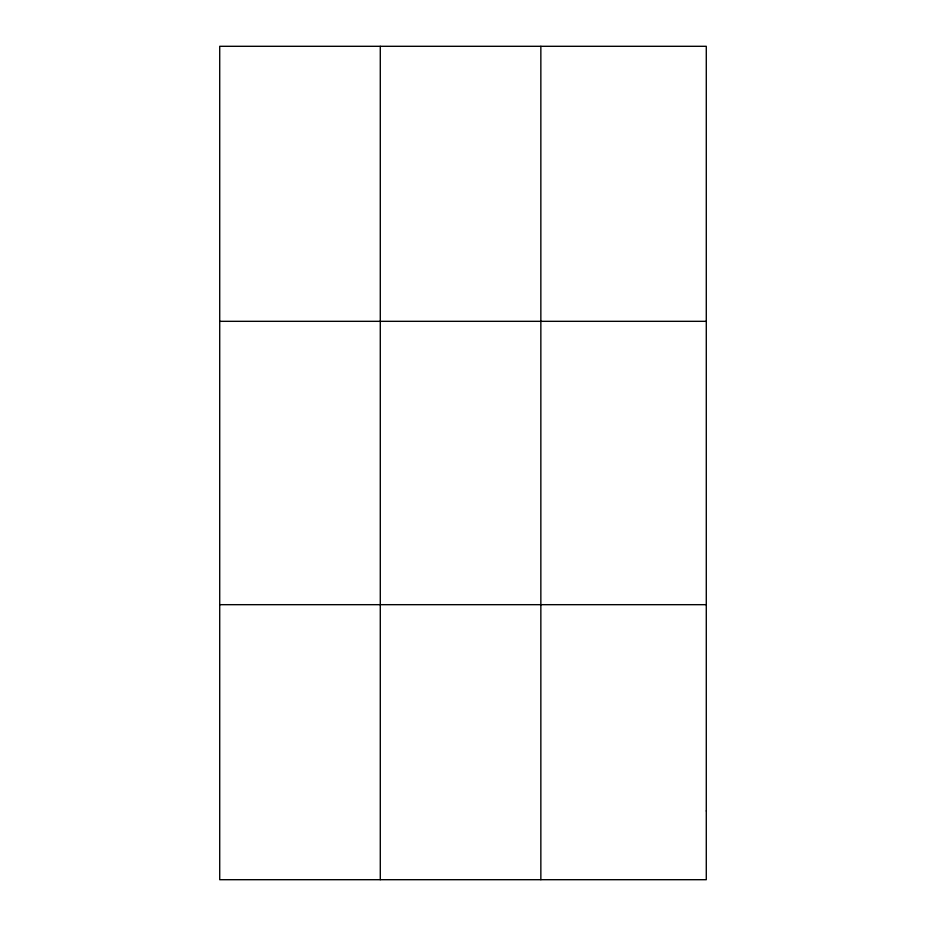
<?xml version="1.0" encoding="UTF-8"?>
<svg xmlns="http://www.w3.org/2000/svg" width="926" height="926" viewBox="0 0 926 926"><rect width="100%" height="100%" fill="white"/><g stroke="black" fill="none" stroke-linecap="round" stroke-linejoin="round"><path stroke-width="1.39" d="M380.285 879.7L380.285 46.3M540.853 879.7L540.853 46.3M219.717 321.322L706.283 321.322M219.717 604.678L706.283 604.678M706.283 810.945L706.283 879.7L219.717 879.7L219.717 46.3L706.283 46.3L706.283 810.945"/></g></svg>
